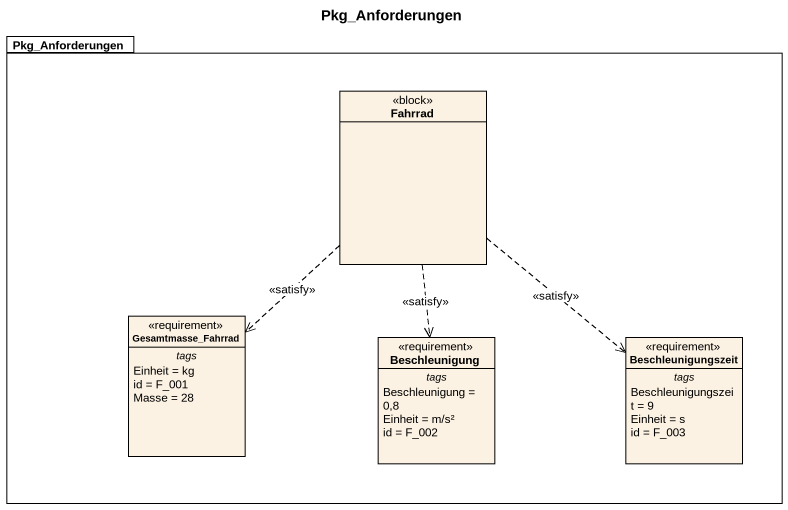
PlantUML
@startuml
title Pkg_Anforderungen
hide circle
hide empty members
package Pkg_Anforderungen {
  class Fahrrad <<block>>
  class Gesamtmasse_Fahrrad <<requirement>> {
    -- tags --
    Einheit = kg
    id = F_001
    Masse = 28
  }
  class Beschleunigung <<requirement>> {
    -- tags --
    Beschleunigung = 0,8
    Einheit = m/s²
    id = F_002
  }
  class Beschleunigungszeit <<requirement>> {
    -- tags --
    Beschleunigungszeit = 9
    Einheit = s
    id = F_003
  }
}
Fahrrad ..> Gesamtmasse_Fahrrad : <<satisfy>>
Fahrrad ..> Beschleunigung : <<satisfy>>
Fahrrad ..> Beschleunigungszeit : <<satisfy>>
@enduml
